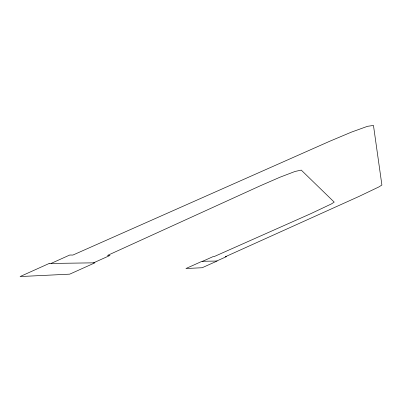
<?xml version="1.0" encoding="UTF-8"?>
<svg xmlns="http://www.w3.org/2000/svg" width="402" height="402" viewBox="0 0 402 402"><rect width="100%" height="100%" fill="white"/><g stroke="black" fill="none" stroke-linecap="round" stroke-linejoin="round"><path stroke-width="0.6" d="M51.019 263.456L69.762 255.019L72.918 255.054L329.675 141.278L351.479 132.102L367.508 126.318L373.468 125.444L381.9 185.041L378.87 186.935L359.107 196.382L225.447 256.707L226.296 256.717L216.598 261.059M93.535 262.838L109.967 255.456L107.505 255.431L260.21 185.824L279.998 177.212L295.043 171.458L301.254 170.106L334.208 202.111L331.354 203.96L310.796 213.668L214.145 256.587L213.166 256.577L202.708 261.26M49.15 263.481L20.1 276.556L69.742 274.149L94.952 262.818L49.15 263.481M202.131 261.27L185.945 268.521L202.166 267.732L217.09 261.054L202.131 261.27"/></g></svg>
